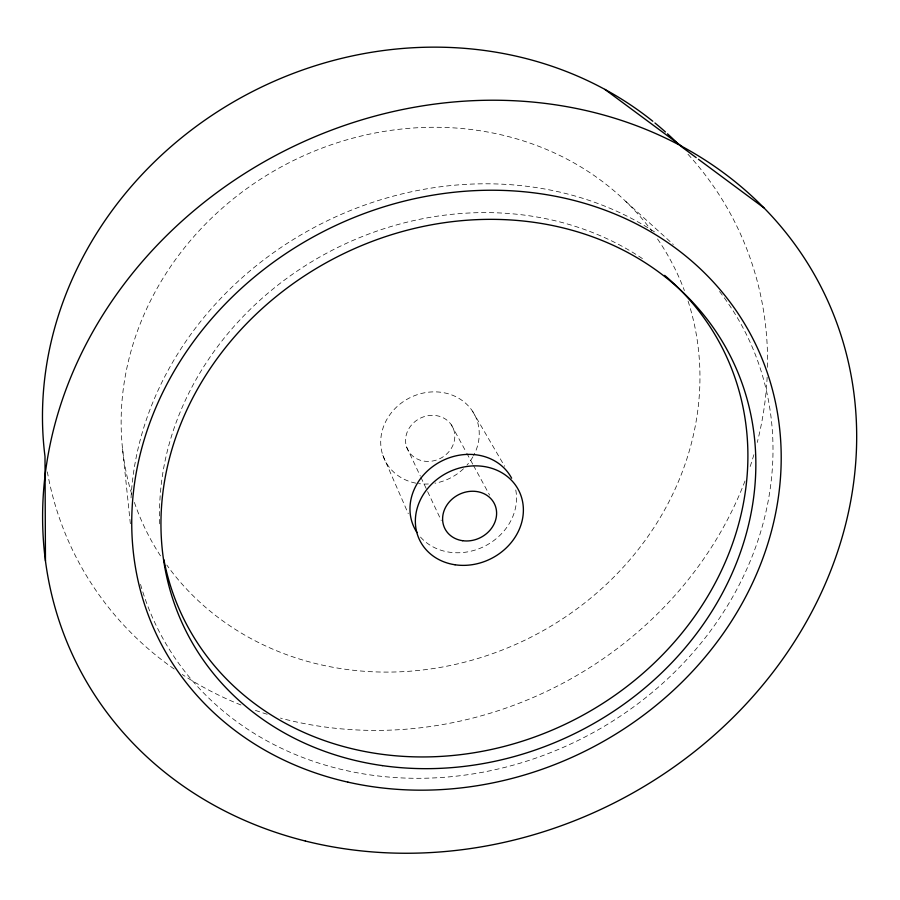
<?xml version="1.0" encoding="UTF-8"?>
<svg xmlns="http://www.w3.org/2000/svg" width="900" height="900" viewBox="0 0 900 900"><rect width="100%" height="100%" fill="white"/><g stroke="black" fill="none" stroke-linecap="round" stroke-linejoin="round"><path stroke-width="0.67" stroke-dasharray="4.5 3.38" d="M625.86 201.51L673.301 244.474M472.5 411.188L504.63 466.267M451.361 424.868L466.132 451.991M466.796 453.218L472.838 464.321M473.512 465.548L489.623 495.135M406.564 446.895L420.311 476.089M420.919 477.36L441.248 520.504M382.826 455.287L408.274 513.675M122.535 448.718L130.534 525.409M687.994 154.271A369.517 334.08 -26.9 0 1 767.498 367.369M767.149 377.179A369.517 334.08 -26.9 0 1 757.249 442.451M753.896 454.68A369.517 334.08 -26.9 0 1 749.666 468.034M744.998 480.994A369.517 334.08 -26.9 0 1 280.496 718.099M267.165 714.262A369.517 334.08 -26.9 0 1 252.754 709.447M240.953 704.981A369.517 334.08 -26.9 0 1 182.273 674.494M174.195 669.026A369.517 334.08 -26.9 0 1 47.363 471.892M688.072 301.095A295.065 266.276 -26.9 0 1 530.798 637.256A295.065 266.276 -26.9 0 1 166.815 565.043M160.515 555.874A295.065 266.276 -26.9 0 1 133.875 500.873M131.749 494.235A295.065 266.276 -26.9 0 1 290.363 162.079A295.065 266.276 -26.9 0 1 651.847 231.019M657.54 238.961A295.065 266.276 -26.9 0 1 684.394 290.565M719.539 291.521A329.062 288.506 -26.9 0 1 581.76 738.63A329.062 288.506 -26.9 0 1 140.445 584.021M131.04 497.925A329.062 288.506 -26.9 0 1 322.099 223.357A329.062 288.506 -26.9 0 1 656.258 233.044M159.739 523.856A301.444 264.116 -26.9 0 1 324.394 254.419A301.444 264.116 -26.9 0 1 642.791 258.84M515.756 489.983A54.63 47.7 -26.9 0 1 483.435 546.806A54.63 47.7 -26.9 0 1 419.479 535.86M415.8 483.142A50.31 44.955 -26.9 0 1 383.794 425.891A50.31 44.955 -26.9 0 1 450.056 394.335A50.31 44.955 -26.9 0 1 473.569 455.647M472.894 456.851A50.31 44.955 -26.9 0 1 466.999 465.098M463.466 468.776A50.31 44.955 -26.9 0 1 434.97 483.21M428.355 483.986A50.31 44.955 -26.9 0 1 418.522 483.593M424.091 461.137A25.155 22.477 -26.9 0 0 453.892 430.155A25.155 22.477 -26.9 0 0 412.549 423.844A25.155 22.477 -26.9 0 0 424.091 461.137"/><path stroke-width="1.35" d="M604.867 89.392L681.761 146.317M680.377 145.901L696.184 157.624M698.445 159.3L763.931 207.844M45.461 560.947L45 456.491A369.517 334.08 -26.9 0 1 241.38 97.459A369.517 334.08 -26.9 0 1 652.793 121.241M654.952 122.996A369.517 334.08 -26.9 0 1 665.449 131.963M667.485 133.796A369.517 334.08 -26.9 0 1 678.296 144.112M664.639 275.366A301.444 264.116 -26.9 0 1 587.43 712.676A301.444 264.116 -26.9 0 1 163.89 559.71M417.015 532.53A54.63 47.7 -26.9 0 1 438.84 462.555A54.63 47.7 -26.9 0 1 511.639 478.226M347.918 782.134A332.899 290.902 -26.9 0 0 775.8 403.999A332.899 290.902 -26.9 0 0 245.689 284.479A332.899 290.902 -26.9 0 0 347.918 782.134M455.051 564.773A55.417 48.195 -26.9 0 0 521.629 497.711A55.417 48.195 -26.9 0 0 431.404 484.369A55.417 48.195 -26.9 0 0 455.051 564.773M462.656 540.709A27.709 24.086 -26.9 0 0 495.686 506.981A27.709 24.086 -26.9 0 0 450.495 500.636A27.709 24.086 -26.9 0 0 462.656 540.709M305.381 841.039A417.105 365.344 -26.9 0 0 851.4 376.988A417.105 365.344 -26.9 0 0 192.139 212.197A417.105 365.344 -26.9 0 0 305.381 841.039M382.399 765.619A304.954 266.31 -26.9 0 0 745.447 393.536A304.954 266.31 -26.9 0 0 247.343 322.864A304.954 266.31 -26.9 0 0 382.399 765.619"/></g></svg>
